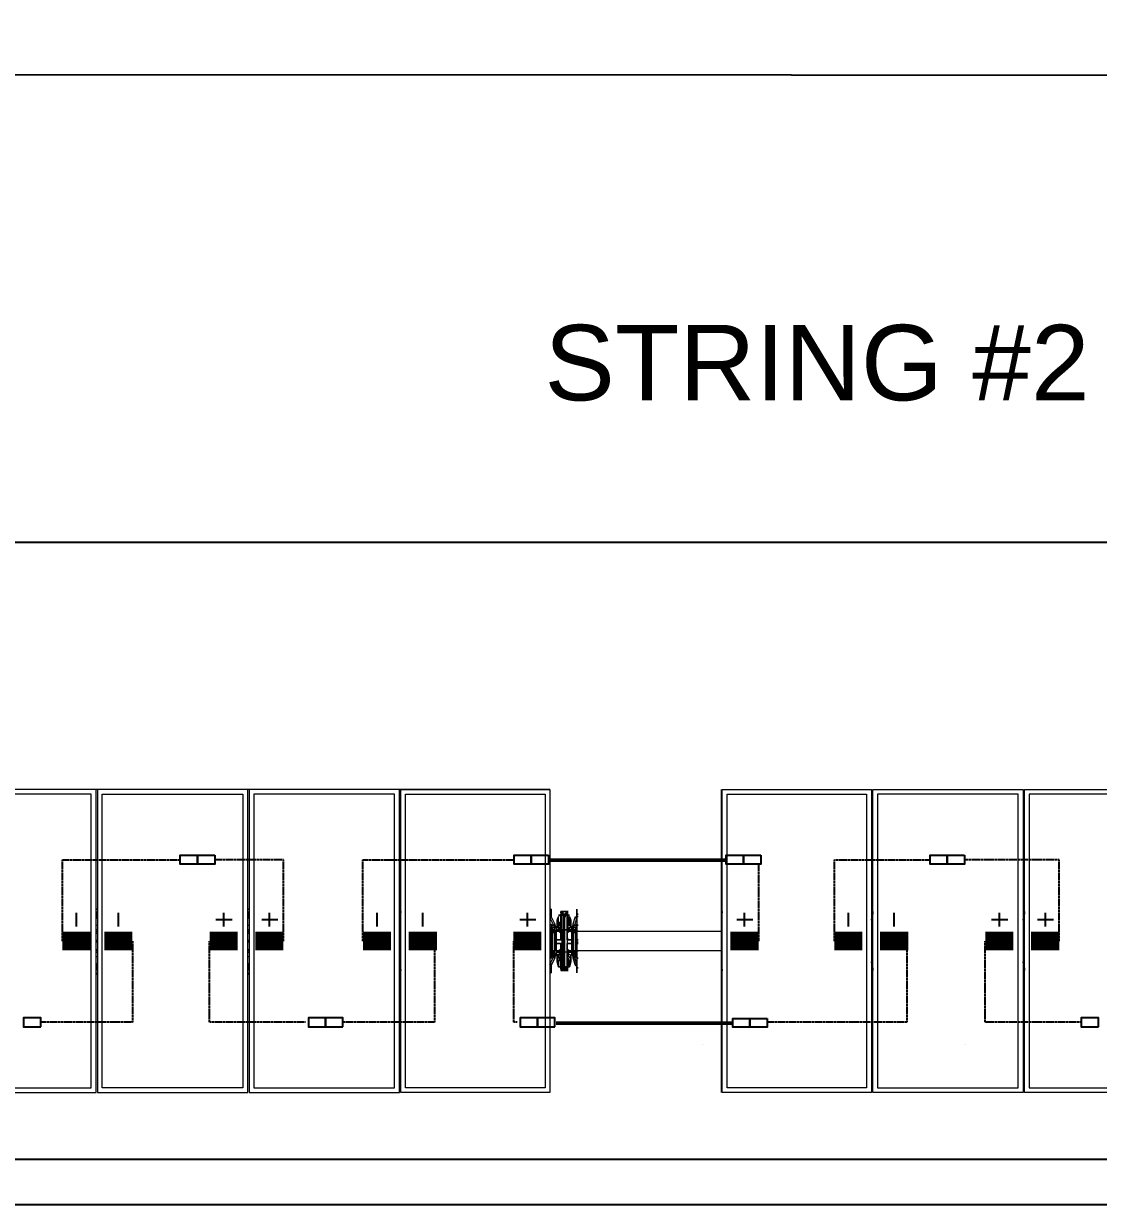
# Model space of a CAD drawing. Header units: feet. Extents: x -13743 to 68376, y -48 to 67763.
# Drawn here: x 3634.2 to 3918.8, y 2393.9 to 2706.7 of the extents above; entities that cross this region are included whole.
import ezdxf
from ezdxf.lldxf.tags import DXFTag

# ---------------------------------------------------------------- set-up
doc = ezdxf.new("R2010")
doc.units = ezdxf.units.FT
doc.header["$MEASUREMENT"] = 0
doc.linetypes.add('HIDDEN', pattern=[0.375, 0.25, -0.125])
for name, color, linetype in [('E-DC HARNESS-NEG', 170, 'DC HARNESS CABLE'), ('E-DC HARNESS-POS', 10, 'DC HARNESS CABLE'), ('E-HARN-COMP', 8, 'Continuous'), ('E-TRNK-CABL-NEG', 6, 'HIDDEN'), ('E-TRUNK-CABLE-POS', 6, 'HIDDEN'), ('G-ANNO-TEXT', 1, 'Continuous'), ('Polarity-Text', 7, 'Continuous')]:
    doc.layers.add(name, color=color, linetype=linetype)
doc.styles.add('NEI-A', font='arial.ttf')
doc.styles.get("Standard").update_dxf_attribs({"font": 'arial.ttf'})
tags = doc.linetypes.add('DC HARNESS CABLE', pattern='A,0.5,-0.2,["DH",Standard,S=0.1,R=0,X=-0.1,Y=-0.05],-0.2', length=0.9).pattern_tags.tags
tags[6] = DXFTag(74, 10)

# ---------------------------------------------------------------- blocks, each defined once
blk = doc.blocks.new('A$C47dfd34d')
at = {"lineweight": 5}
for points in [[(8.1263, 0.4133), (6.0664, 0.4133)], [(8.3597, 0.4133), (8.3597, 0)], [(7.508, 0.235), (7.5097, 0.2467), (7.5097, 0.2433)], [(7.7147, 0.235), (7.7164, 0.2467), (7.7164, 0.2433)], [(7.9213, 0.2467), (7.9213, 0.2433)], [(7.923, 0.2467), (7.9213, 0.235)], [(8.1297, 0.22), (8.1297, 0.2217), (8.1313, 0.2217), (8.1297, 0.2217), (8.1297, 0.22), (8.1313, 0.2183), (8.1313, 0.22), (8.133, 0.22), (8.133, 0.2217), (8.1313, 0.2217), (8.133, 0.2217), (8.1313, 0.2217), (8.1297, 0.2217), (8.1313, 0.2217), (8.133, 0.2217), (8.133, 0.22), (8.133, 0.2183), (8.133, 0.1933), (8.133, 0.2183), (8.133, 0.22), (8.1313, 0.22), (8.133, 0.22), (8.1313, 0.22), (8.133, 0.22), (8.1313, 0.22), (8.133, 0.22), (8.1313, 0.22), (8.133, 0.22), (8.1313, 0.22), (8.133, 0.22), (8.133, 0.2217), (8.133, 0.225), (8.1347, 0.225), (8.133, 0.2283), (8.133, 0.23), (8.133, 0.2283), (8.1313, 0.2283), (8.133, 0.2283), (8.133, 0.23), (8.128, 0.24), (8.1263, 0.24), (8.128, 0.24), (8.128, 0.2433), (8.128, 0.25), (8.1263, 0.25), (8.128, 0.25), (8.128, 0.2433), (8.128, 0.24), (8.128, 0.2383), (8.1263, 0.2383), (8.1313, 0.2283), (8.133, 0.225), (8.1297, 0.225), (8.1297, 0.2233), (8.1297, 0.2217), (8.1297, 0.2233), (8.128, 0.2233), (8.128, 0.225), (8.128, 0.2233), (8.128, 0.1883), (8.1297, 0.1883), (8.1297, 0.1867), (8.1297, 0.1883), (8.128, 0.1883), (8.1263, 0.1867), (8.128, 0.1883), (8.1297, 0.1883), (8.1297, 0.19), (8.1313, 0.19), (8.133, 0.1917), (8.133, 0.1933), (8.1313, 0.1933), (8.1297, 0.1933), (8.1297, 0.1917), (8.1297, 0.1933), (8.1297, 0.1917), (8.1297, 0.19), (8.1313, 0.19), (8.1297, 0.19), (8.1297, 0.1917), (8.1297, 0.19), (8.1313, 0.19), (8.133, 0.19), (8.133, 0.1883), (8.133, 0.19)], [(8.1263, 0.2433), (8.128, 0.2433), (8.1263, 0.2433)], [(8.1263, 0.2433), (8.128, 0.2433), (8.1263, 0.2433)], [(8.1413, 0.245), (8.143, 0.245), (8.1447, 0.245), (8.143, 0.245), (8.1413, 0.245), (8.143, 0.245), (8.1447, 0.2433), (8.143, 0.245), (8.143, 0.2467), (8.1413, 0.2467), (8.143, 0.2467), (8.1497, 0.2467)], [(8.1463, 0.2433), (8.1463, 0.24), (8.1447, 0.24), (8.1463, 0.24), (8.1463, 0.2433), (8.1447, 0.2433), (8.1463, 0.2433), (8.1447, 0.2433), (8.1463, 0.2433), (8.148, 0.2433), (8.1463, 0.2433), (8.1447, 0.2433), (8.1463, 0.2433), (8.1447, 0.2433), (8.1463, 0.2433), (8.148, 0.2433), (8.1497, 0.2433), (8.148, 0.2433), (8.1497, 0.2433), (8.1497, 0.235), (8.1497, 0.2433), (8.1497, 0.245), (8.1497, 0.2467), (8.1497, 0.245), (8.1497, 0.2467), (8.143, 0.2467), (8.1413, 0.2467), (8.1413, 0.245), (8.143, 0.245), (8.1447, 0.2433), (8.1447, 0.2417), (8.1447, 0.2433), (8.143, 0.245), (8.1413, 0.245), (8.1413, 0.2467), (8.1413, 0.245), (8.1413, 0.2433), (8.1413, 0.235), (8.1413, 0.2433), (8.1413, 0.235), (8.1413, 0.2433)], [(8.143, 0.245), (8.1413, 0.245), (8.1413, 0.2433), (8.143, 0.2433), (8.1413, 0.2433), (8.143, 0.2433), (8.1447, 0.2433), (8.1463, 0.2433), (8.148, 0.2433), (8.1497, 0.2433), (8.148, 0.2433), (8.1497, 0.2433), (8.148, 0.2433), (8.1497, 0.2433), (8.1497, 0.235), (8.1497, 0.2433), (8.148, 0.2433), (8.1463, 0.2433)], [(8.1413, 0.245), (8.1413, 0.245)], [(8.1413, 0.245), (8.1413, 0.245)], [(8.1413, 0.2433), (8.143, 0.2433)], [(8.1413, 0.2417), (8.143, 0.2417)], [(8.143, 0.2433), (8.1447, 0.2433)], [(8.1447, 0.2433), (8.143, 0.2433)], [(8.143, 0.2433), (8.1447, 0.2433)], [(8.143, 0.2433), (8.1447, 0.2433)], [(8.143, 0.2433), (8.1447, 0.2433)], [(8.1497, 0.22), (8.1563, 0.22), (8.1497, 0.22), (8.1513, 0.22), (8.1513, 0.2217), (8.1497, 0.2217), (8.1513, 0.2217), (8.1497, 0.2217), (8.1497, 0.1917), (8.1463, 0.1917), (8.1463, 0.2217), (8.1497, 0.2217), (8.1497, 0.2417), (8.1463, 0.2417), (8.1463, 0.2217), (8.1447, 0.2217), (8.1447, 0.1917), (8.143, 0.1917), (8.143, 0.2217), (8.143, 0.2417), (8.1447, 0.2417), (8.1447, 0.2217), (8.143, 0.2217), (8.143, 0.1917), (8.1447, 0.1917), (8.1447, 0.2217), (8.1463, 0.2217), (8.1463, 0.2417), (8.1497, 0.2417), (8.1497, 0.2217), (8.1463, 0.2217), (8.1463, 0.24), (8.148, 0.24), (8.1463, 0.24), (8.1463, 0.2217), (8.1463, 0.1717), (8.148, 0.1717), (8.1463, 0.1717), (8.1463, 0.1917), (8.1447, 0.1917), (8.1447, 0.1717), (8.143, 0.1717), (8.143, 0.1917), (8.143, 0.1717), (8.1447, 0.1717), (8.1447, 0.1917), (8.1463, 0.1917), (8.1463, 0.1717), (8.1497, 0.1717), (8.1497, 0.1917)], [(8.1447, 0.2433), (8.1463, 0.2433)], [(8.1513, 0.2467), (8.1497, 0.2467), (8.1497, 0.245), (8.148, 0.245), (8.148, 0.2433), (8.1463, 0.2433), (8.1463, 0.2417), (8.1463, 0.2433), (8.148, 0.2433), (8.148, 0.245), (8.1497, 0.245), (8.1497, 0.2467), (8.1497, 0.245), (8.148, 0.245), (8.148, 0.2433)], [(8.1463, 0.2433), (8.148, 0.2433), (8.1463, 0.2433)], [(8.1463, 0.2433), (8.148, 0.2433), (8.1463, 0.2433)], [(8.1463, 0.2417), (8.148, 0.2417)], [(8.1463, 0.2417), (8.148, 0.2417)], [(8.1497, 0.2467), (8.1497, 0.245)], [(8.1497, 0.245), (8.1497, 0.2467)], [(8.1497, 0.245), (8.1497, 0.245)], [(8.1497, 0.245), (8.1497, 0.245)], [(8.1497, 0.245), (8.1497, 0.245)], [(8.1497, 0.245), (8.1497, 0.245)], [(8.1497, 0.2433), (8.1497, 0.2417)], [(8.1497, 0.2433), (8.1497, 0.2417)], [(8.153, 0.23), (8.1547, 0.225), (8.153, 0.225), (8.153, 0.2233), (8.1513, 0.2233), (8.1497, 0.2233), (8.1513, 0.2233), (8.1513, 0.2283), (8.1513, 0.2317), (8.1513, 0.2417), (8.1497, 0.2417)], [(8.1547, 0.2267), (8.1547, 0.225), (8.1563, 0.225), (8.1547, 0.225), (8.1547, 0.235), (8.1547, 0.225), (8.153, 0.225), (8.153, 0.2233), (8.1513, 0.2233), (8.1513, 0.2283), (8.1497, 0.2283), (8.1513, 0.2283), (8.153, 0.2283), (8.153, 0.23), (8.153, 0.2317), (8.153, 0.23), (8.153, 0.2283), (8.1513, 0.2283), (8.1513, 0.2317), (8.1513, 0.2417), (8.1497, 0.2417)], [(8.163, 0.25), (8.163, 0.1633)], [(8.163, 0.2433), (8.163, 0.2433)], [(8.3597, 0.2467), (8.3597, 0.2433)], [(8.3613, 0.2467), (8.3597, 0.235)], [(8.5647, 0.235), (8.5663, 0.2467), (8.5663, 0.2433)], [(8.7713, 0.235), (8.773, 0.2467), (8.773, 0.2433)], [(7.508, 0.2283), (7.5097, 0.2283)], [(7.7147, 0.2283), (7.7164, 0.2283)], [(7.9213, 0.2283), (7.923, 0.2283)], [(8.133, 0.19), (8.133, 0.1917), (8.133, 0.1933), (8.1313, 0.1933), (8.1297, 0.1933), (8.1297, 0.1917), (8.1297, 0.19), (8.1297, 0.1883), (8.128, 0.1883), (8.128, 0.2233), (8.1297, 0.2233), (8.1297, 0.225), (8.133, 0.225), (8.1313, 0.2283), (8.133, 0.2283), (8.1347, 0.225), (8.133, 0.225), (8.1347, 0.225), (8.1347, 0.1883), (8.133, 0.1883), (8.1347, 0.1883), (8.133, 0.185), (8.1313, 0.185), (8.1263, 0.175), (8.1313, 0.185)], [(8.128, 0.24), (8.128, 0.24)], [(8.128, 0.24), (8.128, 0.24)], [(8.1363, 0.235), (8.1363, 0.225)], [(8.1363, 0.235), (8.1363, 0.225)], [(8.1413, 0.2317), (8.138, 0.2317), (8.138, 0.24)], [(8.138, 0.2317), (8.138, 0.24)], [(8.138, 0.235), (8.138, 0.235)], [(8.138, 0.235), (8.138, 0.235)], [(8.1413, 0.2317), (8.138, 0.2317)], [(8.1397, 0.24), (8.1397, 0.24)], [(8.1397, 0.24), (8.1397, 0.24)], [(8.1547, 0.2267), (8.1547, 0.225), (8.1547, 0.235), (8.153, 0.24), (8.153, 0.2317), (8.1513, 0.2317), (8.153, 0.2317), (8.153, 0.24), (8.1547, 0.235), (8.1547, 0.225), (8.153, 0.23)], [(8.153, 0.235), (8.153, 0.235)], [(8.153, 0.235), (8.153, 0.235)], [(8.163, 0.2283), (8.1613, 0.225), (8.158, 0.225), (8.1597, 0.2283), (8.158, 0.2283), (8.158, 0.23), (8.1613, 0.24), (8.1613, 0.2383), (8.163, 0.2383), (8.1597, 0.2283), (8.158, 0.2283), (8.1563, 0.225), (8.158, 0.225), (8.1563, 0.225), (8.1563, 0.1883)], [(8.158, 0.22), (8.158, 0.2183), (8.158, 0.1933), (8.158, 0.1917), (8.1597, 0.19), (8.158, 0.19), (8.158, 0.1917), (8.158, 0.19), (8.158, 0.1883), (8.1563, 0.1883), (8.1563, 0.225), (8.158, 0.225), (8.1563, 0.225), (8.158, 0.2283), (8.1597, 0.2283), (8.158, 0.225), (8.1613, 0.225), (8.1613, 0.2233), (8.1613, 0.2217), (8.1613, 0.22), (8.1597, 0.2183), (8.1597, 0.22), (8.1613, 0.22)], [(8.158, 0.2283), (8.158, 0.23)], [(8.158, 0.2283), (8.158, 0.23)], [(8.1613, 0.225), (8.163, 0.2283)], [(8.163, 0.24), (8.163, 0.24)], [(8.163, 0.24), (8.163, 0.24)], [(8.163, 0.2267), (8.163, 0.225)], [(8.163, 0.2267), (8.163, 0.225)], [(8.3597, 0.2283), (8.3613, 0.2283)], [(8.5647, 0.2283), (8.5663, 0.2283)], [(8.7713, 0.2283), (8.773, 0.2283)], [(7.5097, 0.2217), (7.508, 0.2217)], [(7.508, 0.22), (7.5097, 0.22)], [(7.5097, 0.2167), (7.508, 0.2167), (7.5097, 0.2183)], [(7.7164, 0.2217), (7.7147, 0.2217)], [(7.7147, 0.22), (7.7164, 0.22)], [(7.7164, 0.2167), (7.7147, 0.2167), (7.7164, 0.2183)], [(7.923, 0.2217), (7.9213, 0.2217)], [(7.9213, 0.22), (7.923, 0.22)], [(7.923, 0.2167), (7.9213, 0.2167), (7.923, 0.2183)], [(8.1297, 0.2217), (8.1297, 0.22)], [(8.1297, 0.2217), (8.1297, 0.22)], [(8.1297, 0.2217), (8.1297, 0.2217)], [(8.1297, 0.2217), (8.1297, 0.2217)], [(8.1313, 0.22), (8.1313, 0.2183), (8.1297, 0.22)], [(8.1297, 0.22), (8.1297, 0.22)], [(8.1297, 0.22), (8.1313, 0.22)], [(8.1297, 0.22), (8.1297, 0.22)], [(8.1297, 0.2183), (8.1297, 0.2183)], [(8.1297, 0.2183), (8.1297, 0.2183)], [(8.1313, 0.225), (8.1313, 0.225)], [(8.1313, 0.225), (8.1313, 0.225)], [(8.1313, 0.2217), (8.1313, 0.2217)], [(8.1313, 0.2217), (8.1313, 0.2217)], [(8.1313, 0.22), (8.133, 0.22)], [(8.1313, 0.22), (8.133, 0.22)], [(8.1313, 0.22), (8.133, 0.22)], [(8.1313, 0.22), (8.133, 0.22)], [(8.1313, 0.22), (8.133, 0.22)], [(8.1313, 0.22), (8.133, 0.22)], [(8.133, 0.22), (8.1313, 0.22)], [(8.1313, 0.2183), (8.1313, 0.2183)], [(8.1313, 0.2183), (8.1313, 0.2183)], [(8.133, 0.2217), (8.133, 0.225)], [(8.1347, 0.225), (8.1347, 0.1883), (8.133, 0.1883)], [(8.1347, 0.225), (8.133, 0.225)], [(8.133, 0.225), (8.133, 0.225)], [(8.133, 0.2217), (8.133, 0.2217)], [(8.133, 0.22), (8.133, 0.2217)], [(8.133, 0.2217), (8.133, 0.2217)], [(8.133, 0.22), (8.133, 0.22)], [(8.133, 0.22), (8.133, 0.22)], [(8.133, 0.2183), (8.133, 0.2183)], [(8.133, 0.2183), (8.133, 0.2183)], [(8.1397, 0.2217), (8.1413, 0.2217), (8.1397, 0.2217), (8.1413, 0.2217), (8.1397, 0.2217), (8.1413, 0.2217), (8.1347, 0.2217)], [(8.1347, 0.22), (8.1413, 0.22), (8.1347, 0.22), (8.138, 0.22), (8.1397, 0.2183)], [(8.1413, 0.22), (8.1397, 0.22), (8.1397, 0.2217), (8.1413, 0.2217)], [(8.1413, 0.21), (8.143, 0.21)], [(8.1413, 0.21), (8.143, 0.21)], [(8.1413, 0.21), (8.143, 0.21)], [(8.1413, 0.21), (8.143, 0.21)], [(8.1413, 0.21), (8.143, 0.21)], [(8.1563, 0.2217), (8.1497, 0.2217), (8.1497, 0.1917), (8.1463, 0.1917), (8.1463, 0.1717), (8.1497, 0.1717), (8.1497, 0.1917), (8.1513, 0.1917), (8.153, 0.1917), (8.1563, 0.1917), (8.1497, 0.1917), (8.1513, 0.1917), (8.153, 0.1917), (8.1513, 0.1917)], [(8.1463, 0.1917), (8.1463, 0.2217), (8.1463, 0.1917)], [(8.1497, 0.21), (8.1513, 0.21)], [(8.1497, 0.21), (8.1513, 0.21)], [(8.1497, 0.21), (8.1513, 0.21)], [(8.1497, 0.21), (8.1513, 0.21)], [(8.1497, 0.2083), (8.1497, 0.21)], [(8.1497, 0.21), (8.1513, 0.21)], [(8.1497, 0.21), (8.1497, 0.2083)], [(8.1497, 0.21), (8.1513, 0.21)], [(8.1497, 0.21), (8.1513, 0.21)], [(8.1497, 0.21), (8.1513, 0.21)], [(8.1513, 0.2233), (8.153, 0.225)], [(8.1513, 0.2233), (8.153, 0.225)], [(8.1563, 0.22), (8.153, 0.22), (8.1513, 0.2183)], [(8.1547, 0.1883), (8.1547, 0.1867), (8.1547, 0.1883), (8.1547, 0.1783), (8.153, 0.1717), (8.1547, 0.1783), (8.1547, 0.1883), (8.1547, 0.1783), (8.1547, 0.1883), (8.1563, 0.1883), (8.158, 0.1883), (8.1563, 0.1883), (8.158, 0.185), (8.1597, 0.185), (8.158, 0.1883), (8.163, 0.1883), (8.163, 0.1867), (8.163, 0.1883), (8.163, 0.1867), (8.163, 0.1883), (8.1613, 0.1883), (8.163, 0.185), (8.1597, 0.185), (8.158, 0.185), (8.158, 0.1833), (8.1613, 0.1733), (8.163, 0.1733), (8.163, 0.175), (8.1597, 0.185), (8.163, 0.185), (8.1613, 0.1883), (8.1613, 0.1867), (8.1613, 0.1883), (8.1613, 0.19), (8.1613, 0.1917), (8.1613, 0.19), (8.1597, 0.19), (8.1613, 0.19), (8.1597, 0.19), (8.1613, 0.19), (8.1613, 0.1917), (8.1597, 0.1917), (8.1613, 0.1917), (8.1597, 0.1917), (8.1613, 0.1917), (8.1597, 0.1917), (8.1613, 0.1917), (8.1597, 0.1917), (8.1613, 0.1917), (8.1597, 0.1917), (8.1613, 0.1917), (8.1597, 0.1917), (8.1613, 0.1917), (8.1597, 0.1917), (8.1613, 0.1917), (8.1597, 0.1917), (8.1613, 0.1917), (8.1597, 0.1917), (8.1613, 0.1917), (8.1613, 0.1933), (8.1613, 0.1917), (8.1613, 0.19), (8.1597, 0.19), (8.158, 0.1917), (8.158, 0.1933), (8.1597, 0.1933), (8.1613, 0.1933), (8.1613, 0.2183), (8.1613, 0.1933), (8.158, 0.1933), (8.158, 0.1917), (8.158, 0.1933), (8.158, 0.2183), (8.1597, 0.2183), (8.1613, 0.2183), (8.1613, 0.22), (8.1613, 0.2217), (8.158, 0.2217), (8.158, 0.22), (8.1597, 0.22), (8.1613, 0.22), (8.1597, 0.22), (8.1613, 0.22), (8.1597, 0.22), (8.1613, 0.22), (8.1597, 0.22), (8.1613, 0.22), (8.163, 0.22), (8.1647, 0.22), (8.163, 0.22), (8.3597, 0.22), (8.3613, 0.22)], [(8.1547, 0.2217), (8.1547, 0.2217)], [(8.1547, 0.2183), (8.1547, 0.2183)], [(8.1547, 0.2183), (8.1547, 0.2183)], [(8.1563, 0.225), (8.1563, 0.225)], [(8.1563, 0.225), (8.1563, 0.225)], [(8.158, 0.225), (8.158, 0.225)], [(8.158, 0.2217), (8.158, 0.2217)], [(8.158, 0.2217), (8.158, 0.2217)], [(8.158, 0.22), (8.158, 0.22)], [(8.158, 0.22), (8.158, 0.22)], [(8.158, 0.2183), (8.158, 0.2183)], [(8.158, 0.2183), (8.158, 0.2183)], [(8.1597, 0.2217), (8.1597, 0.2217)], [(8.1597, 0.2217), (8.1613, 0.2217), (8.1597, 0.2217)], [(8.1597, 0.2217), (8.1597, 0.2217)], [(8.1597, 0.22), (8.1613, 0.22)], [(8.1597, 0.22), (8.1613, 0.22)], [(8.1597, 0.22), (8.1613, 0.22)], [(8.1597, 0.22), (8.1613, 0.22)], [(8.1597, 0.22), (8.1613, 0.22)], [(8.1597, 0.22), (8.1613, 0.22)], [(8.1597, 0.22), (8.1613, 0.22)], [(8.1597, 0.22), (8.1613, 0.22)], [(8.1597, 0.22), (8.1613, 0.22)], [(8.1597, 0.2183), (8.1597, 0.2183)], [(8.1597, 0.2183), (8.1597, 0.2183)], [(8.1613, 0.225), (8.163, 0.225)], [(8.1613, 0.225), (8.163, 0.225)], [(8.1613, 0.225), (8.1613, 0.2233)], [(8.1613, 0.2217), (8.1613, 0.2233)], [(8.1613, 0.2217), (8.1613, 0.2217)], [(8.1613, 0.2217), (8.1613, 0.2217)], [(8.1613, 0.22), (8.1613, 0.2217)], [(8.1613, 0.22), (8.1613, 0.22)], [(8.1613, 0.22), (8.1613, 0.22)], [(8.1613, 0.2183), (8.1613, 0.2183)], [(8.1613, 0.2183), (8.1613, 0.2183)], [(8.3613, 0.2217), (8.3597, 0.2217)], [(8.3613, 0.2167), (8.3597, 0.2167), (8.3613, 0.2183)], [(8.5663, 0.2217), (8.5647, 0.2217)], [(8.5647, 0.22), (8.5663, 0.22)], [(8.5663, 0.2167), (8.5647, 0.2167), (8.5663, 0.2183)], [(8.773, 0.2217), (8.7713, 0.2217)], [(8.7713, 0.22), (8.773, 0.22)], [(8.773, 0.2167), (8.7713, 0.2167), (8.773, 0.2183)], [(7.508, 0.2067), (7.5097, 0.2083)], [(7.5097, 0.205), (7.508, 0.205)], [(7.508, 0.195), (7.5097, 0.195)], [(7.5097, 0.1933), (7.508, 0.1933)], [(7.7147, 0.2067), (7.7164, 0.2083)], [(7.7164, 0.205), (7.7147, 0.205)], [(7.7147, 0.195), (7.7164, 0.195)], [(7.7164, 0.1933), (7.7147, 0.1933)], [(7.9213, 0.2067), (7.923, 0.2083)], [(7.923, 0.205), (7.9213, 0.205)], [(7.9213, 0.195), (7.923, 0.195)], [(7.923, 0.1933), (7.9213, 0.1933)], [(8.1297, 0.1933), (8.1297, 0.1933)], [(8.1313, 0.1933), (8.1297, 0.1933)], [(8.1297, 0.1933), (8.1297, 0.1933)], [(8.1313, 0.1933), (8.1297, 0.1933)], [(8.133, 0.1917), (8.133, 0.1933), (8.1313, 0.1933)], [(8.1313, 0.1933), (8.1313, 0.1933)], [(8.133, 0.1917), (8.133, 0.1933), (8.1313, 0.1933)], [(8.1313, 0.1933), (8.1313, 0.1933)], [(8.133, 0.1933), (8.133, 0.1933)], [(8.133, 0.1933), (8.133, 0.1933)], [(8.138, 0.1933), (8.1397, 0.195)], [(8.1413, 0.2033), (8.143, 0.2033)], [(8.1497, 0.2033), (8.1497, 0.2), (8.1497, 0.1783), (8.1513, 0.1783), (8.1497, 0.1783), (8.1497, 0.2), (8.1497, 0.2033), (8.1497, 0.2), (8.1497, 0.2017), (8.1497, 0.2), (8.1497, 0.2033), (8.1563, 0.2033), (8.1497, 0.2033), (8.1513, 0.2033), (8.1497, 0.2033), (8.1513, 0.2033), (8.1497, 0.2033), (8.1513, 0.2033), (8.1497, 0.2033), (8.1513, 0.2033), (8.1497, 0.2033), (8.1513, 0.2033), (8.1497, 0.2033), (8.1513, 0.2033), (8.1497, 0.2033), (8.1513, 0.2033), (8.1497, 0.2033), (8.1497, 0.1767), (8.1513, 0.1767), (8.1497, 0.1767), (8.1497, 0.2033), (8.1513, 0.2033)], [(8.1513, 0.195), (8.153, 0.1933)], [(8.1563, 0.205), (8.158, 0.205)], [(8.158, 0.1933), (8.158, 0.1933)], [(8.158, 0.1933), (8.158, 0.1933)], [(8.1597, 0.1933), (8.1597, 0.1933)], [(8.1613, 0.1933), (8.1597, 0.1933)], [(8.1597, 0.1933), (8.1597, 0.1933)], [(8.1613, 0.1933), (8.1613, 0.1933)], [(8.1613, 0.1933), (8.1613, 0.1933)], [(8.3613, 0.1933), (8.3597, 0.1933), (8.163, 0.1933)], [(8.3597, 0.2067), (8.3613, 0.2083)], [(8.3613, 0.205), (8.3597, 0.205)], [(8.3597, 0.195), (8.3613, 0.195)], [(8.5647, 0.2067), (8.5663, 0.2083)], [(8.5663, 0.205), (8.5647, 0.205)], [(8.5647, 0.195), (8.5663, 0.195)], [(8.5663, 0.1933), (8.5647, 0.1933)], [(8.7713, 0.2067), (8.773, 0.2083)], [(8.773, 0.205), (8.7713, 0.205)], [(8.7713, 0.195), (8.773, 0.195)], [(8.773, 0.1933), (8.7713, 0.1933)], [(7.508, 0.1917), (7.5097, 0.1917)], [(7.5097, 0.185), (7.508, 0.185)], [(7.5097, 0.17), (7.5097, 0.1667), (7.508, 0.1783)], [(7.7147, 0.1917), (7.7164, 0.1917)], [(7.7164, 0.185), (7.7147, 0.185)], [(7.7164, 0.17), (7.7164, 0.1667), (7.7147, 0.1783)], [(7.9213, 0.1917), (7.923, 0.1917)], [(7.923, 0.185), (7.9213, 0.185)], [(7.9213, 0.1783), (7.923, 0.1667)], [(8.1263, 0.1817), (8.128, 0.1683)], [(8.128, 0.185), (8.1297, 0.1883), (8.133, 0.1883), (8.1313, 0.185)], [(8.1313, 0.185), (8.128, 0.185)], [(8.1297, 0.1917), (8.1297, 0.1917)], [(8.1297, 0.1917), (8.1297, 0.1917)], [(8.1297, 0.19), (8.1297, 0.19)], [(8.1297, 0.19), (8.1297, 0.19)], [(8.1313, 0.19), (8.1313, 0.19)], [(8.1313, 0.19), (8.1313, 0.19)], [(8.1313, 0.1883), (8.1313, 0.1883)], [(8.1313, 0.1883), (8.1313, 0.1883)], [(8.133, 0.185), (8.1313, 0.185)], [(8.133, 0.1917), (8.133, 0.1917)], [(8.133, 0.1917), (8.133, 0.1917)], [(8.133, 0.19), (8.133, 0.19)], [(8.133, 0.19), (8.133, 0.19)], [(8.133, 0.1883), (8.133, 0.1883)], [(8.133, 0.185), (8.1347, 0.1883), (8.133, 0.1883)], [(8.133, 0.1883), (8.133, 0.1883)], [(8.133, 0.185), (8.133, 0.1833)], [(8.133, 0.185), (8.133, 0.1833)], [(8.138, 0.1917), (8.1347, 0.1917), (8.1413, 0.1917), (8.1397, 0.1917), (8.1413, 0.1917), (8.1397, 0.1917), (8.1413, 0.1917), (8.1397, 0.1917), (8.1413, 0.1917), (8.1397, 0.1917), (8.1413, 0.1917)], [(8.138, 0.1883), (8.1397, 0.19), (8.1397, 0.1883), (8.138, 0.1883), (8.138, 0.1867), (8.138, 0.1833), (8.138, 0.1867), (8.138, 0.1883), (8.1363, 0.1883), (8.1363, 0.1783), (8.1363, 0.1883), (8.138, 0.1883), (8.1397, 0.19), (8.138, 0.1883), (8.1397, 0.19), (8.138, 0.1883), (8.1397, 0.19), (8.1397, 0.1883), (8.1413, 0.1883), (8.1397, 0.1883), (8.1413, 0.185), (8.1397, 0.185), (8.1397, 0.1833), (8.138, 0.1833), (8.1397, 0.1833), (8.1397, 0.185), (8.1413, 0.185), (8.143, 0.185), (8.1413, 0.185), (8.1397, 0.1883), (8.138, 0.1883), (8.138, 0.1867), (8.138, 0.1883), (8.1363, 0.1883), (8.1363, 0.1783), (8.138, 0.1717), (8.1363, 0.1783), (8.1363, 0.1883)], [(8.138, 0.1783), (8.138, 0.1783)], [(8.138, 0.1783), (8.138, 0.1783)], [(8.1463, 0.1683), (8.1447, 0.1683), (8.1463, 0.1683), (8.1447, 0.1683), (8.143, 0.1683), (8.1447, 0.1683), (8.143, 0.1683), (8.1447, 0.1683), (8.143, 0.1683), (8.1413, 0.1683), (8.1413, 0.1667), (8.143, 0.1683), (8.1447, 0.1683), (8.1447, 0.1717), (8.1463, 0.1717), (8.1463, 0.1683), (8.148, 0.1683), (8.1497, 0.1683), (8.148, 0.1683), (8.1497, 0.1667), (8.1513, 0.1667), (8.1497, 0.1667), (8.148, 0.1683), (8.1497, 0.1667), (8.1497, 0.1683), (8.1497, 0.17), (8.148, 0.17), (8.1497, 0.17), (8.1513, 0.17), (8.1497, 0.17), (8.1497, 0.1683), (8.1513, 0.1683), (8.1497, 0.1683), (8.1497, 0.1717), (8.1513, 0.1717), (8.153, 0.1717), (8.153, 0.18), (8.153, 0.1817), (8.153, 0.18), (8.1513, 0.18), (8.1513, 0.1717), (8.1497, 0.1717), (8.1497, 0.1683), (8.1497, 0.1667), (8.148, 0.1667), (8.1497, 0.1667), (8.148, 0.1683), (8.1463, 0.1683), (8.1447, 0.1683)], [(8.153, 0.1783), (8.153, 0.1783)], [(8.153, 0.1783), (8.153, 0.1783)], [(8.1597, 0.19), (8.158, 0.19), (8.158, 0.1883), (8.1563, 0.1883), (8.158, 0.185), (8.158, 0.1833), (8.158, 0.185), (8.1597, 0.185), (8.163, 0.175), (8.163, 0.1733), (8.1613, 0.1733), (8.158, 0.1833), (8.158, 0.185), (8.1597, 0.185), (8.158, 0.1883), (8.1613, 0.1883), (8.1613, 0.19)], [(8.1563, 0.1883), (8.1563, 0.1883)], [(8.1563, 0.1883), (8.1563, 0.1883)], [(8.158, 0.1917), (8.158, 0.1917)], [(8.158, 0.1917), (8.158, 0.1917)], [(8.158, 0.19), (8.158, 0.19)], [(8.158, 0.19), (8.158, 0.19)], [(8.158, 0.1883), (8.158, 0.1883)], [(8.158, 0.1883), (8.158, 0.1883)], [(8.1597, 0.19), (8.1597, 0.19)], [(8.1597, 0.19), (8.1597, 0.19)], [(8.1613, 0.1917), (8.1613, 0.1917)], [(8.1613, 0.1917), (8.1613, 0.1917)], [(8.1613, 0.19), (8.1613, 0.19)], [(8.1613, 0.19), (8.1613, 0.19)], [(8.3597, 0.1917), (8.3613, 0.1917)], [(8.3613, 0.185), (8.3597, 0.185)], [(8.3597, 0.1783), (8.3613, 0.1667)], [(8.5647, 0.1917), (8.5663, 0.1917)], [(8.5663, 0.185), (8.5647, 0.185)], [(8.5663, 0.17), (8.5663, 0.1667), (8.5647, 0.1783)], [(8.7713, 0.1917), (8.773, 0.1917)], [(8.773, 0.185), (8.7713, 0.185)], [(8.773, 0.17), (8.773, 0.1667), (8.7713, 0.1783)], [(7.508, 0.1633), (7.5097, 0.1633)], [(7.508, 0.1617), (7.5097, 0.1617)], [(7.5097, 0.1667), (7.5097, 0.1667)], [(7.7147, 0.1633), (7.7164, 0.1633)], [(7.7147, 0.1617), (7.7164, 0.1617)], [(7.7164, 0.1667), (7.7164, 0.1667)], [(7.9213, 0.17), (7.9213, 0.1667)], [(7.9213, 0.1667), (7.9213, 0.1667)], [(7.9213, 0.1633), (7.923, 0.1633)], [(7.9213, 0.1617), (7.923, 0.1617)], [(8.1263, 0.17), (8.128, 0.17), (8.1263, 0.17)], [(8.1263, 0.17), (8.128, 0.17), (8.1263, 0.17)], [(8.128, 0.1733), (8.128, 0.1733)], [(8.128, 0.1733), (8.128, 0.1733)], [(8.128, 0.17), (8.128, 0.17)], [(8.128, 0.1667), (8.128, 0.1683), (8.128, 0.17)], [(8.128, 0.1667), (8.128, 0.1667)], [(8.1397, 0.1717), (8.1397, 0.1717)], [(8.1397, 0.1717), (8.1397, 0.1717)], [(8.1413, 0.1667), (8.1413, 0.1667)], [(8.1413, 0.1667), (8.143, 0.1667)], [(8.143, 0.1667), (8.1413, 0.1667)], [(8.1413, 0.1667), (8.1413, 0.1667)], [(8.143, 0.17), (8.1447, 0.17)], [(8.143, 0.17), (8.1447, 0.17)], [(8.1447, 0.17), (8.1463, 0.17)], [(8.1447, 0.17), (8.1463, 0.17)], [(8.1447, 0.17), (8.1463, 0.17)], [(8.1447, 0.17), (8.1463, 0.17)], [(8.1463, 0.17), (8.148, 0.17)], [(8.1463, 0.17), (8.148, 0.17)], [(8.1497, 0.1683), (8.1497, 0.1683)], [(8.1497, 0.1683), (8.1497, 0.1683)], [(8.1497, 0.1667), (8.1497, 0.1667)], [(8.1497, 0.1667), (8.1513, 0.1667)], [(8.1497, 0.1667), (8.1497, 0.1667)], [(8.1497, 0.1667), (8.1513, 0.1667)], [(8.153, 0.1717), (8.153, 0.1717)], [(8.163, 0.1733), (8.163, 0.1733)], [(8.163, 0.1733), (8.163, 0.1733)], [(8.163, 0.17), (8.163, 0.17)], [(8.3597, 0.17), (8.3597, 0.1667)], [(8.3597, 0.1667), (8.3597, 0.1667)], [(8.3597, 0.1633), (8.3613, 0.1633)], [(8.3597, 0.1617), (8.3613, 0.1617)], [(8.5647, 0.1633), (8.5663, 0.1633)], [(8.5647, 0.1617), (8.5663, 0.1617)], [(8.5663, 0.1667), (8.5663, 0.1667)], [(8.7713, 0.1633), (8.773, 0.1633)], [(8.7713, 0.1617), (8.773, 0.1617)], [(8.773, 0.1667), (8.773, 0.1667)]]:
    blk.add_lwpolyline(points, dxfattribs=at)
for points in [[(7.303, 0), (7.508, 0), (7.508, 0.4133), (7.303, 0.4133)], [(7.3114, 0.0067), (7.5014, 0.0067), (7.5014, 0.4067), (7.3114, 0.4067)], [(7.5097, 0.4133), (7.5097, 0), (7.7147, 0), (7.7147, 0.4133)], [(7.708, 0.4067), (7.708, 0.0067), (7.5164, 0.0067), (7.5164, 0.4067)], [(7.9213, 0.4133), (7.7164, 0.4133), (7.7164, 0), (7.9213, 0)], [(7.723, 0.0067), (7.9147, 0.0067), (7.9147, 0.4067), (7.723, 0.4067)], [(7.923, 0), (7.923, 0.4133), (8.1263, 0.4133), (8.1263, 0)], [(7.9297, 0.0067), (7.9297, 0.4067), (8.1197, 0.4067), (8.1197, 0.0067)], [(8.5647, 0.4133), (8.5647, 0), (8.3613, 0), (8.3613, 0.4133)], [(8.368, 0.4067), (8.558, 0.4067), (8.558, 0.0067), (8.368, 0.0067)], [(8.5663, 0.4133), (8.7713, 0.4133), (8.7713, 0), (8.5663, 0)], [(8.573, 0.4067), (8.573, 0.0067), (8.7646, 0.0067), (8.7646, 0.4067)], [(8.773, 0.4133), (8.978, 0.4133), (8.978, 0), (8.773, 0)], [(8.7796, 0.4067), (8.7796, 0.0067), (8.9713, 0.0067), (8.9713, 0.4067)], [(7.5097, 0.25), (7.508, 0.25)], [(7.7164, 0.25), (7.7147, 0.25)], [(7.923, 0.25), (7.9213, 0.25)], [(8.1413, 0.2317), (8.1413, 0.2417), (8.138, 0.2417), (8.1413, 0.2417), (8.1413, 0.2317), (8.143, 0.2317)], [(8.143, 0.245), (8.143, 0.2467), (8.1413, 0.2467), (8.1413, 0.245)], [(8.143, 0.2433), (8.1413, 0.2433), (8.143, 0.2433), (8.1447, 0.2433), (8.143, 0.2433), (8.143, 0.2417)], [(8.1447, 0.2433), (8.143, 0.2433)], [(8.1447, 0.2417), (8.1447, 0.2217), (8.143, 0.2217), (8.143, 0.2417)], [(8.148, 0.245), (8.148, 0.2433), (8.1497, 0.2433), (8.1513, 0.2433), (8.1497, 0.2433), (8.1513, 0.2433), (8.1497, 0.2433), (8.1513, 0.2433), (8.1497, 0.2433), (8.1497, 0.245), (8.1513, 0.245), (8.1497, 0.245)], [(8.153, 0.2417), (8.1513, 0.2417)], [(8.1647, 0.2433), (8.163, 0.2433), (8.163, 0.24), (8.1647, 0.24), (8.163, 0.24), (8.163, 0.2433), (8.163, 0.25), (8.163, 0.2433)], [(8.3613, 0.25), (8.3597, 0.25)], [(8.5663, 0.25), (8.5647, 0.25)], [(8.773, 0.25), (8.7713, 0.25)], [(8.1263, 0.2267), (8.128, 0.225), (8.1297, 0.225), (8.128, 0.2283), (8.1313, 0.2283), (8.133, 0.2283), (8.133, 0.23), (8.128, 0.24), (8.128, 0.2383), (8.1263, 0.2383), (8.1313, 0.2283), (8.128, 0.2283), (8.1297, 0.225), (8.128, 0.225)], [(8.128, 0.2283), (8.1263, 0.2283), (8.128, 0.2283), (8.128, 0.23)], [(8.138, 0.24), (8.1363, 0.235), (8.1363, 0.225), (8.138, 0.225), (8.138, 0.2267), (8.138, 0.225), (8.1363, 0.225), (8.1363, 0.235)], [(8.143, 0.2283), (8.1413, 0.2283), (8.1397, 0.2233), (8.138, 0.2233), (8.138, 0.23), (8.138, 0.2233), (8.1397, 0.2233), (8.1413, 0.2283), (8.138, 0.2283), (8.138, 0.23), (8.138, 0.2317), (8.138, 0.23), (8.138, 0.2283), (8.1413, 0.2283)], [(8.1397, 0.2317), (8.1397, 0.2283)], [(8.143, 0.2117), (8.1413, 0.2117), (8.1413, 0.2367), (8.143, 0.2367), (8.1413, 0.2367), (8.1413, 0.2117)], [(8.1413, 0.2117), (8.1413, 0.2083), (8.1413, 0.21), (8.143, 0.21), (8.1413, 0.21), (8.1413, 0.2083), (8.1413, 0.2117), (8.1413, 0.21), (8.1413, 0.2117), (8.1413, 0.235), (8.143, 0.235), (8.1413, 0.235), (8.1413, 0.2117), (8.1413, 0.21)], [(8.1513, 0.2367), (8.1497, 0.2367), (8.1497, 0.2117), (8.1497, 0.2083), (8.1497, 0.2117), (8.1497, 0.21), (8.1497, 0.2117), (8.1497, 0.235), (8.1513, 0.235), (8.1497, 0.235), (8.1497, 0.2117), (8.1497, 0.21), (8.1497, 0.2117), (8.1497, 0.2367)], [(8.1513, 0.2317), (8.1497, 0.2317)], [(8.163, 0.2283), (8.163, 0.23), (8.163, 0.2283), (8.1647, 0.2283), (8.163, 0.2283), (8.1597, 0.2283), (8.158, 0.2283), (8.158, 0.23), (8.1613, 0.24), (8.1613, 0.2383), (8.163, 0.2383), (8.1597, 0.2283)], [(8.1263, 0.22), (8.128, 0.22)], [(8.1313, 0.2217), (8.1297, 0.22), (8.1313, 0.2183), (8.133, 0.22)], [(8.1313, 0.2217), (8.1297, 0.22), (8.1313, 0.2183), (8.133, 0.22)], [(8.1297, 0.1933), (8.1297, 0.2183), (8.1297, 0.22), (8.1297, 0.2183), (8.1313, 0.2183), (8.1297, 0.2183)], [(8.133, 0.22), (8.1313, 0.22)], [(8.133, 0.2183), (8.1313, 0.2183)], [(8.1413, 0.2233), (8.1397, 0.2233), (8.138, 0.225), (8.1397, 0.2233), (8.138, 0.225), (8.1363, 0.225), (8.138, 0.225), (8.1397, 0.2233), (8.1397, 0.225), (8.1397, 0.2233)], [(8.1397, 0.2233), (8.138, 0.225)], [(8.1413, 0.21), (8.1413, 0.2083), (8.1413, 0.21), (8.143, 0.21)], [(8.143, 0.21), (8.1413, 0.21)], [(8.1497, 0.2083), (8.1497, 0.21), (8.1513, 0.21), (8.1497, 0.21)], [(8.153, 0.225), (8.1513, 0.2233), (8.1513, 0.225), (8.1513, 0.2233), (8.153, 0.225), (8.1513, 0.2233)], [(8.153, 0.2217), (8.1513, 0.2217)], [(8.153, 0.2217), (8.1513, 0.2217)], [(8.158, 0.2217), (8.158, 0.225), (8.158, 0.2217), (8.158, 0.22), (8.158, 0.2217), (8.1597, 0.2217)], [(8.1597, 0.2217), (8.158, 0.22), (8.1597, 0.2183), (8.1613, 0.22)], [(8.1613, 0.2183), (8.1613, 0.22), (8.1613, 0.2217), (8.1597, 0.2217), (8.158, 0.2217), (8.158, 0.22), (8.1597, 0.22), (8.158, 0.22), (8.158, 0.2183), (8.1597, 0.2183)], [(8.1597, 0.2217), (8.158, 0.22), (8.1597, 0.2183), (8.1613, 0.22)], [(8.1597, 0.22), (8.1613, 0.22), (8.1597, 0.2183)], [(8.1613, 0.1883), (8.163, 0.1883), (8.163, 0.2233), (8.163, 0.225), (8.163, 0.2233), (8.1613, 0.2233), (8.163, 0.2233), (8.163, 0.1883)], [(8.1263, 0.2083), (8.128, 0.2083)], [(8.1263, 0.2083), (8.128, 0.2083)], [(8.128, 0.205), (8.1263, 0.205)], [(8.128, 0.2033), (8.1263, 0.2033)], [(8.128, 0.1933), (8.1263, 0.1933)], [(8.1313, 0.1933), (8.1297, 0.1917), (8.1313, 0.19), (8.133, 0.1917)], [(8.1313, 0.1933), (8.1297, 0.1917), (8.1313, 0.19), (8.133, 0.1917)], [(8.1347, 0.2083), (8.143, 0.2083), (8.1347, 0.2083), (8.1347, 0.205)], [(8.143, 0.2033), (8.1347, 0.2033), (8.143, 0.2033), (8.1413, 0.2033), (8.1413, 0.2), (8.1413, 0.2033), (8.143, 0.2033), (8.1413, 0.2033), (8.143, 0.2033), (8.1413, 0.2033)], [(8.1413, 0.1933), (8.1347, 0.1933)], [(8.143, 0.2033), (8.1413, 0.2033), (8.143, 0.2033), (8.1413, 0.2033), (8.143, 0.2033), (8.1413, 0.2033), (8.1413, 0.2), (8.1413, 0.2033), (8.1413, 0.2017), (8.1413, 0.2), (8.1413, 0.1783), (8.143, 0.1783), (8.1413, 0.1783), (8.1413, 0.2), (8.1413, 0.2017), (8.1413, 0.2033)], [(8.143, 0.2017), (8.1413, 0.2017), (8.1413, 0.1767), (8.143, 0.1767), (8.1413, 0.1767), (8.1413, 0.2017)], [(8.1563, 0.205), (8.1563, 0.2083), (8.1497, 0.2083), (8.1563, 0.2083), (8.158, 0.2083), (8.1563, 0.2083)], [(8.1563, 0.1933), (8.1497, 0.1933)], [(8.1613, 0.1933), (8.1613, 0.1917), (8.1613, 0.1933), (8.1597, 0.1933), (8.158, 0.1933), (8.1597, 0.1933)], [(8.1597, 0.1933), (8.158, 0.1917), (8.1597, 0.19), (8.1613, 0.1917)], [(8.1597, 0.1933), (8.158, 0.1917), (8.1597, 0.19), (8.1613, 0.1917)], [(8.1647, 0.2083), (8.163, 0.2083)], [(8.1647, 0.2083), (8.163, 0.2083)], [(8.1647, 0.205), (8.163, 0.205)], [(8.1647, 0.2033), (8.163, 0.2033)], [(8.1647, 0.1933), (8.163, 0.1933)], [(8.1313, 0.185), (8.133, 0.1833), (8.128, 0.1733), (8.128, 0.175), (8.1263, 0.175), (8.128, 0.175), (8.128, 0.1733), (8.133, 0.1833), (8.1313, 0.185), (8.133, 0.1883), (8.1297, 0.1883), (8.128, 0.1883), (8.1297, 0.1883), (8.128, 0.185)], [(8.1263, 0.1833), (8.128, 0.1833), (8.128, 0.185), (8.128, 0.1833)], [(8.128, 0.1883), (8.128, 0.1867)], [(8.1313, 0.19), (8.133, 0.19), (8.133, 0.1917), (8.1313, 0.1917), (8.133, 0.1917), (8.1313, 0.1917), (8.133, 0.1917), (8.1313, 0.1917), (8.133, 0.1917), (8.1313, 0.1917), (8.133, 0.1917), (8.1313, 0.1917), (8.133, 0.1917), (8.1313, 0.1917), (8.133, 0.1917), (8.1313, 0.1917), (8.133, 0.1917), (8.1313, 0.1917), (8.133, 0.1917), (8.1313, 0.1917), (8.133, 0.1917)], [(8.138, 0.1817), (8.138, 0.18), (8.138, 0.1717), (8.1413, 0.1717), (8.1413, 0.18), (8.138, 0.18)], [(8.138, 0.1717), (8.138, 0.18), (8.1413, 0.18), (8.1413, 0.1717)], [(8.1397, 0.1833), (8.1397, 0.18)], [(8.143, 0.18), (8.1413, 0.18)], [(8.1413, 0.1783), (8.1413, 0.1683)], [(8.1413, 0.1783), (8.1413, 0.1683)], [(8.1497, 0.1683), (8.148, 0.1683), (8.1497, 0.1683), (8.1497, 0.1783)], [(8.1497, 0.1683), (8.148, 0.1683), (8.1497, 0.1683), (8.1497, 0.1783)], [(8.1513, 0.1917), (8.1497, 0.1917)], [(8.1513, 0.19), (8.153, 0.1883), (8.1513, 0.19), (8.153, 0.1883), (8.1513, 0.19), (8.153, 0.1883), (8.1513, 0.19), (8.1513, 0.1883), (8.1497, 0.1883), (8.1513, 0.1883)], [(8.1513, 0.185), (8.1497, 0.185), (8.1513, 0.185), (8.153, 0.185), (8.153, 0.1833), (8.1547, 0.1867), (8.153, 0.1883), (8.1513, 0.1883)], [(8.1497, 0.18), (8.1513, 0.18), (8.1513, 0.1833), (8.1513, 0.18)], [(8.153, 0.1833), (8.1547, 0.1867), (8.153, 0.1883), (8.1513, 0.1883), (8.1513, 0.185), (8.153, 0.185)], [(8.153, 0.1717), (8.1513, 0.1717), (8.1513, 0.18), (8.153, 0.18)], [(8.163, 0.1833), (8.163, 0.185), (8.163, 0.1833), (8.1647, 0.1833)], [(8.1263, 0.1733), (8.128, 0.1733), (8.128, 0.1717), (8.128, 0.17), (8.128, 0.1633), (8.1263, 0.1633), (8.128, 0.1633), (8.128, 0.17), (8.128, 0.1717), (8.128, 0.1733)], [(8.143, 0.1717), (8.1413, 0.1717), (8.143, 0.1717), (8.143, 0.17), (8.1413, 0.1683), (8.1413, 0.17), (8.143, 0.17), (8.1447, 0.17), (8.143, 0.17), (8.1413, 0.17), (8.1413, 0.1683), (8.1413, 0.1667), (8.143, 0.1683), (8.1447, 0.1683), (8.1447, 0.1717), (8.1463, 0.1717), (8.1463, 0.17), (8.148, 0.17), (8.1463, 0.17), (8.1447, 0.17), (8.1463, 0.17), (8.148, 0.17), (8.1463, 0.17), (8.148, 0.17), (8.1463, 0.17), (8.1463, 0.1717), (8.1463, 0.1683), (8.148, 0.1683), (8.1497, 0.1683), (8.148, 0.1683), (8.1463, 0.1683), (8.1447, 0.1683), (8.143, 0.1683), (8.1413, 0.1683), (8.143, 0.17)], [(8.143, 0.17), (8.1413, 0.17), (8.143, 0.17), (8.1413, 0.17), (8.143, 0.17), (8.1447, 0.17)], [(8.143, 0.1683), (8.1413, 0.1667), (8.143, 0.1667), (8.1413, 0.1667)], [(8.1447, 0.1667), (8.143, 0.1667), (8.148, 0.1667), (8.143, 0.1667)], [(8.1497, 0.17), (8.148, 0.17)], [(8.1497, 0.1667), (8.148, 0.1667)], [(8.163, 0.1733), (8.163, 0.1717), (8.163, 0.17), (8.163, 0.1633), (8.163, 0.1717)], [(8.1647, 0.17), (8.163, 0.17)]]:
    blk.add_lwpolyline(points, close=True, dxfattribs=at)

msp = doc.modelspace()

# ---------------------------------------------------------------- linework, layer by layer
at = {"color": 142}
for points in [[(3859.99, 2484.06), (3859.99, 2484.06)], [(3813.88, 2436.4), (3813.88, 2436.4)], [(3883.59, 2436.4), (3883.59, 2436.4)]]:
    msp.add_lwpolyline(points, dxfattribs=at)
at = {"layer": 'E-DC HARNESS-NEG', "ltscale": 0.5}
for points in [[(3488.02, 2393.92), (3862.4, 2393.92)], [(3860.4, 2393.92), (4123.5, 2393.92)]]:
    msp.add_lwpolyline(points, dxfattribs=at)
at = {"layer": 'E-DC HARNESS-POS', "ltscale": 0.5}
for points in [[(3487.08, 2405.92), (3862.4, 2405.92)], [(3860.4, 2405.92), (4141.5, 2405.92)]]:
    msp.add_lwpolyline(points, dxfattribs=at)
at = {"layer": 'E-HARN-COMP'}
for points in [[(3680.22, 2486.39), (3680.22, 2484.06), (3675.65, 2484.06), (3675.65, 2486.39)], [(3684.78, 2486.39), (3684.78, 2484.06), (3680.22, 2484.06), (3680.22, 2486.39)], [(3768.61, 2486.39), (3768.61, 2484.06), (3764.05, 2484.06), (3764.05, 2486.39)], [(3773.18, 2486.39), (3773.18, 2484.06), (3768.61, 2484.06), (3768.61, 2486.39)], [(3824.78, 2486.39), (3824.78, 2484.06), (3820.22, 2484.06), (3820.22, 2486.39)], [(3829.35, 2486.39), (3829.35, 2484.06), (3824.78, 2484.06), (3824.78, 2486.39)], [(3878.78, 2486.39), (3878.78, 2484.06), (3874.22, 2484.06), (3874.22, 2486.39)], [(3883.34, 2486.39), (3883.34, 2484.06), (3878.78, 2484.06), (3878.78, 2486.39)], [(3638.73, 2440.99), (3638.73, 2443.31), (3634.17, 2443.31), (3634.17, 2440.99)], [(3714.15, 2440.99), (3714.15, 2443.31), (3709.59, 2443.31), (3709.59, 2440.99)], [(3718.72, 2440.99), (3718.72, 2443.31), (3714.15, 2443.31), (3714.15, 2440.99)], [(3770.24, 2440.99), (3770.24, 2443.31), (3765.67, 2443.31), (3765.67, 2440.99)], [(3774.8, 2440.99), (3774.8, 2443.31), (3770.24, 2443.31), (3770.24, 2440.99)], [(3826.52, 2443.17), (3826.52, 2440.84), (3821.96, 2440.84), (3821.96, 2443.17)], [(3831.08, 2443.17), (3831.08, 2440.84), (3826.52, 2440.84), (3826.52, 2443.17)], [(3918.78, 2440.99), (3918.78, 2443.31), (3914.22, 2443.31), (3914.22, 2440.99)]]:
    msp.add_lwpolyline(points, close=True, dxfattribs=at)
at = {"layer": 'E-HARN-COMP', "const_width": 5}
for points in [[(3644.45, 2463.69), (3651.91, 2463.69)], [(3662.97, 2463.69), (3655.52, 2463.69)], [(3683.39, 2463.69), (3690.84, 2463.69)], [(3702.98, 2463.69), (3695.53, 2463.69)], [(3724.03, 2463.69), (3731.48, 2463.69)], [(3743.62, 2463.69), (3736.16, 2463.69)], [(3771.29, 2463.69), (3763.83, 2463.69)], [(3821.33, 2463.69), (3828.79, 2463.69)], [(3848.83, 2463.69), (3856.28, 2463.69)], [(3868.42, 2463.69), (3860.96, 2463.69)], [(3888.82, 2463.69), (3896.28, 2463.69)], [(3908.42, 2463.69), (3900.96, 2463.69)]]:
    msp.add_lwpolyline(points, dxfattribs=at)
at = {"layer": 'E-TRNK-CABL-NEG', "ltscale": 0.1}
for points in [[(3644.45, 2463.69), (3644.45, 2485.22), (3675.65, 2485.22)], [(3724.03, 2463.69), (3724.03, 2485.22), (3764.05, 2485.22)], [(3848.9, 2463.69), (3848.9, 2485.22), (3874.07, 2485.22)], [(3662.97, 2463.69), (3662.97, 2442.15), (3638.73, 2442.15)], [(3742.96, 2463.69), (3742.96, 2442.15), (3718.72, 2442.15)], [(3868.07, 2463.69), (3868.07, 2442.15), (3831.04, 2442.15)]]:
    msp.add_lwpolyline(points, dxfattribs=at)
at = {"layer": 'E-TRNK-CABL-NEG', "color": 7, "linetype": 'Continuous', "ltscale": 0.1, "const_width": 1}
for points in [[(3773.23, 2485.12), (3820.02, 2485.12)], [(3775.12, 2441.9), (3821.91, 2441.9)]]:
    msp.add_lwpolyline(points, dxfattribs=at)
at = {"layer": 'E-TRUNK-CABLE-POS', "ltscale": 0.1}
for points in [[(3702.98, 2463.69), (3702.98, 2485.22), (3684.78, 2485.22)], [(3820.49, 2485.29), (3773.18, 2485.22)], [(3824.78, 2485.3), (3824.78, 2485.3)], [(3828.82, 2463.67), (3828.82, 2484.06)], [(3908.42, 2463.69), (3908.42, 2485.22), (3883.34, 2485.22)], [(3708.78, 2442.15), (3683.39, 2442.15), (3683.39, 2463.69)], [(3764.86, 2442.15), (3763.96, 2442.15), (3763.96, 2463.69)], [(3914.22, 2442.15), (3888.82, 2442.15), (3888.82, 2463.69)], [(3826.52, 2442.09), (3826.52, 2442.09)]]:
    msp.add_lwpolyline(points, dxfattribs=at)
at = {"layer": 'G-ANNO-TEXT', "flags": 128}
for points in [[(2217.76, 2679.43, -0.427062), (2233.58, 2693.65), (4104.78, 2693.08, 0.298343), (4123.28, 2706.73, 0.298343), (4141.79, 2693.08), (6027.64, 2693.08, -0.354962), (6038.14, 2679.43)], [(3493.4, 2555.66, -0.298343), (3511.91, 2569.31), (3996.07, 2569.31, 0.298343), (4014.58, 2582.95, 0.298343), (4033.09, 2569.31), (4715.34, 2569.31, -0.298343), (4733.84, 2555.66)]]:
    msp.add_lwpolyline(points, format="xyb", dxfattribs=at)
at = {"layer": 'Polarity-Text'}
for p, q in [((3648.1, 2471.15), (3648.1, 2467.53)), ((3659.17, 2471.15), (3659.17, 2467.53)), ((3689.36, 2469.34), (3685.08, 2469.34)), ((3687.08, 2471.15), (3687.08, 2467.53)), ((3701.49, 2469.34), (3697.22, 2469.34)), ((3699.22, 2471.15), (3699.22, 2467.53)), ((3727.68, 2471.15), (3727.68, 2467.53)), ((3739.81, 2471.15), (3739.81, 2467.53)), ((3769.8, 2469.34), (3765.53, 2469.34)), ((3767.53, 2471.15), (3767.53, 2467.53)), ((3827.3, 2469.34), (3823.03, 2469.34)), ((3825.02, 2471.15), (3825.02, 2467.53)), ((3852.48, 2471.15), (3852.48, 2467.53)), ((3864.61, 2471.15), (3864.61, 2467.53)), ((3894.79, 2469.34), (3890.52, 2469.34)), ((3892.52, 2471.15), (3892.52, 2467.53)), ((3906.93, 2469.34), (3902.65, 2469.34)), ((3904.65, 2471.15), (3904.65, 2467.53))]:
    msp.add_line(p, q, dxfattribs=at)

# ---------------------------------------------------------------- block references
at = {"xscale": 194.318304, "yscale": 194.318304, "zscale": 194.318304}
msp.add_blockref('A$C47dfd34d', (2194.43, 2423.53), dxfattribs=at)

# ---------------------------------------------------------------- texts
at = {"layer": 'G-ANNO-TEXT', "insert": (4202.01, 2626.92), "char_height": 20, "width": 429.1632, "attachment_point": 3, "style": 'NEI-A', "bg_fill": 3, "box_fill_scale": 1.5, "bg_fill_color": 256, "bg_fill_transparency": 0}
msp.add_mtext('STRING #2 (U-STRING CONFIG.)', dxfattribs=at)

doc.saveas('drawing.dxf')
